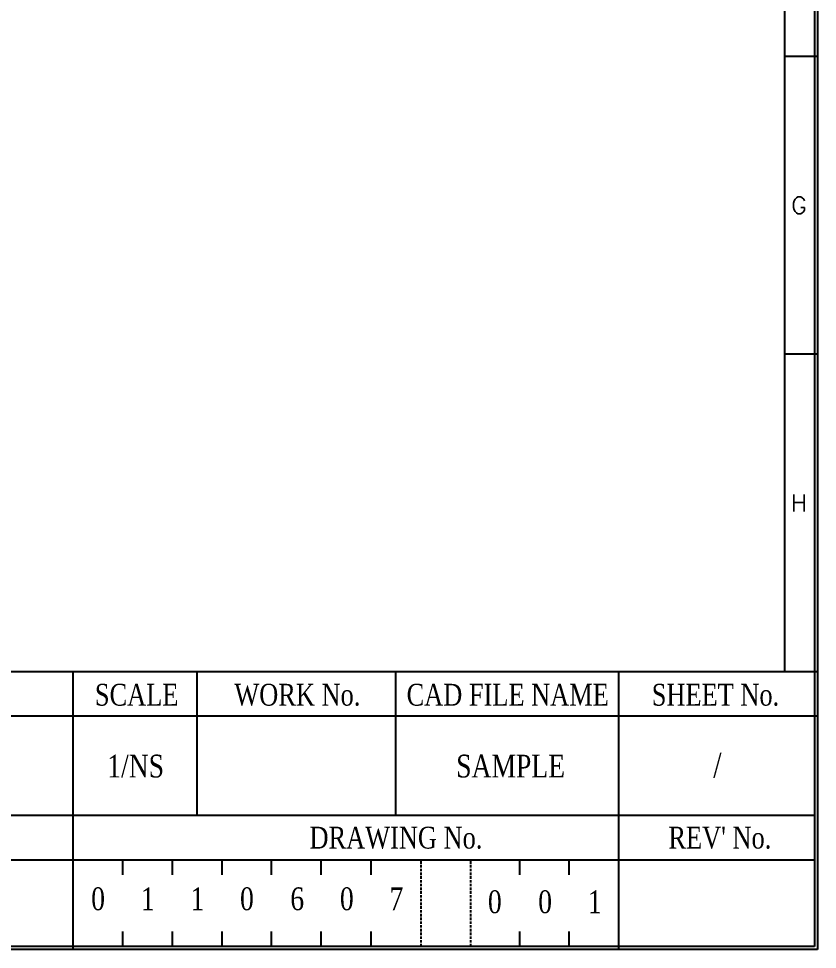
# Model space of a CAD drawing. Header units: millimetres. Extents: x 25 to 865, y 25 to 606.
# Drawn here: x 346 to 425.7, y 316.8 to 409.7 of the extents above; entities that cross this region are included whole.
import ezdxf
from ezdxf.enums import TextEntityAlignment as Align

# ---------------------------------------------------------------- set-up
doc = ezdxf.new("R2010")
doc.units = ezdxf.units.MM
doc.linetypes.add('HIDDEN', pattern=[0.375, 0.25, -0.125])
for name, color, linetype in [('20', 2, 'Continuous'), ('30', 3, 'Continuous'), ('40', 4, 'Continuous'), ('70', 7, 'Continuous')]:
    doc.layers.add(name, color=color, linetype=linetype)
doc.styles.add('SIMPLEX', font='SIMPLEX')
doc.styles.add('SS', font='batang.ttc', dxfattribs={"width": 0.8})

msp = doc.modelspace()

# ---------------------------------------------------------------- linework, layer by layer
at = {"layer": '20', "color": 7}
msp.add_line((422.423, 580.802), (422.423, 344.489), dxfattribs=at)
at = {"layer": '30', "color": 7}
for p, q in [((425.69, 405.869), (422.423, 405.869)), ((425.69, 376.169), (422.423, 376.169))]:
    msp.add_line(p, q, dxfattribs=at)
at = {"layer": '40', "color": 7}
for p, q in [((351.44, 316.769), (351.44, 344.489)), ((363.815, 330.134), (363.815, 344.489)), ((383.615, 330.134), (383.615, 344.489)), ((405.89, 330.134), (405.89, 344.489)), ((425.69, 340.034), (277.19, 340.034)), ((425.492, 330.134), (277.19, 330.134)), ((405.89, 316.769), (405.89, 330.134)), ((425.492, 325.679), (277.19, 325.679)), ((356.39, 324.194), (356.39, 325.679)), ((361.34, 324.194), (361.34, 325.679)), ((366.29, 324.194), (366.29, 325.679)), ((371.24, 324.194), (371.24, 325.679)), ((376.19, 324.194), (376.19, 325.679)), ((381.155, 324.194), (381.155, 325.679)), ((395.99, 324.194), (395.99, 325.679)), ((400.94, 324.194), (400.94, 325.679)), ((356.39, 317.066), (356.39, 318.551)), ((361.34, 317.066), (361.34, 318.551)), ((366.29, 317.066), (366.29, 318.551)), ((371.24, 317.066), (371.24, 318.551)), ((376.19, 317.066), (376.19, 318.551)), ((381.155, 317.066), (381.155, 318.551)), ((395.99, 317.066), (395.99, 318.551)), ((400.94, 317.066), (400.94, 318.551))]:
    msp.add_line(p, q, dxfattribs=at)
at = {"layer": '40', "color": 7, "linetype": 'HIDDEN'}
for p, q in [((386.157, 317.066), (386.157, 325.679)), ((391.107, 317.066), (391.107, 325.679))]:
    msp.add_line(p, q, dxfattribs=at)
at = {"layer": '70', "color": 7}
msp.add_line((49.49, 344.489), (425.69, 344.489), dxfattribs=at)
for points in [[(425.69, 316.769), (49.49, 316.769), (49.49, 584.069), (425.69, 584.069)], [(425.393, 317.066), (49.787, 317.066), (49.787, 583.772), (425.393, 583.772)]]:
    msp.add_lwpolyline(points, close=True, dxfattribs=at)

# ---------------------------------------------------------------- texts
at = {"layer": '30', "color": 7, "style": 'SIMPLEX'}
for s, p in [('G', (423.859, 391.019)), ('H', (423.859, 361.319))]:
    msp.add_text(s, height=1.683, dxfattribs=at).set_placement(p, align=Align.MIDDLE)
at = {"layer": '40', "color": 7, "style": 'SS', "width": 0.8}
for s, height, p in [('SCALE', 2.178, (357.77, 341.093)), ('WORK No.', 2.178, (373.804, 341.093)), ('CAD FILE NAME', 2.178, (394.794, 341.093)), ('SHEET No.', 2.178, (415.523, 341.093)), ('/', 2.475, (415.718, 333.924)), ('1/NS', 2.277, (357.669, 333.924)), ('SAMPLE', 2.277, (395.083, 333.924)), ('DRAWING No.', 2.178, (383.642, 326.831)), ("REV' No.", 2.178, (415.96, 326.831)), ('0', 2.277, (353.923, 320.68)), ('1', 2.277, (358.873, 320.68)), ('1', 2.277, (363.823, 320.68)), ('0', 2.277, (368.773, 320.68)), ('6', 2.277, (373.79, 320.68)), ('0', 2.277, (378.74, 320.68)), ('7', 2.277, (383.69, 320.68)), ('0', 2.277, (393.508, 320.383)), ('0', 2.277, (398.525, 320.383)), ('1', 2.277, (403.475, 320.383))]:
    msp.add_text(s, height=height, dxfattribs=at).set_placement(p, align=Align.CENTER)

doc.saveas('drawing.dxf')
